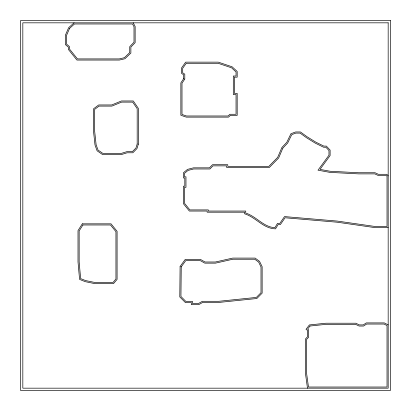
<?xml version="1.0" encoding="UTF-8"?>
<svg xmlns="http://www.w3.org/2000/svg" width="411" height="411" viewBox="0 0 411 411"><rect width="100%" height="100%" fill="white"/><g stroke="black" fill="none" stroke-linecap="round" stroke-linejoin="round"><path stroke-width="0.62" d="M74.057 22.831L68.637 27.686L65.375 35.233L65.375 44.593L68.324 47.116L68.324 49.382L76.919 60.052L119.39 60.052L124.944 58.742L130.883 53.055L130.883 47.116L135.142 42.662L135.142 26.453L133.195 22.831M388.169 227.617L374.924 227.617L337.174 222.212L285.075 217.779L280.405 224.545L278.124 224.545L275.55 228.86C263.256 228.65 255.776 217.229 244.596 213.792L244.596 212.194L207.149 212.194L207.149 211.049L189.343 211.049L183.455 203.769L183.455 186.188L184.827 186.188L184.827 177.968L183.455 177.968L183.455 172.718L187.514 169.383L193.483 167.842L209.466 167.842L212.482 164.724L227.781 164.724L227.781 166.321L268.881 166.321L277.677 157.356L281.889 147.487L286.755 142.35L290.942 133.719L295.648 131.962L300.446 131.962L307.109 136.771L315.859 142.165L323.847 146.095L326.36 146.095L330.11 150.087L330.11 155.569L320.005 169.389L330.105 171.253L358.608 172.743L375.048 172.743L378.356 174.29L386.808 174.29L388.169 175.872M388.169 324.916L384.321 322.907L366.283 322.907L363.226 324.906L359.348 324.906L355.849 323.221L325.938 323.221L309.36 324.947L306.031 329.298L307.479 330.408L307.479 336.804L305.465 338.983L305.465 373.46L307.479 388.169M180.1 266.467L179.792 296.948L185.433 302.614L191.408 302.614L191.408 304.669L198.713 304.669L202.695 302.434L218.909 302.434L256.839 298.52L262.141 293.166L262.141 266.682L259.536 261.345L255.128 258.087L232.749 258.087L215.374 262.002L205.099 262.002L200.506 259.454L185.207 259.454L180.1 266.467M181.236 266.847L180.943 296.48L185.906 301.474L192.548 301.474L192.548 303.529L198.415 303.529L202.397 301.294L218.847 301.294L256.315 297.425L261 292.699L261 266.945L258.632 262.1L254.753 259.233L232.878 259.233L215.503 263.143L204.806 263.143L200.214 260.6L185.787 260.6L181.236 266.847M137.176 144.004L135.984 147.945L132.363 151.644L126.963 151.644L121.291 153.39L102.863 153.39L98.039 150.066L96.117 144.739L94.694 131.541L94.694 109.347L99.061 106.1L111.92 106.1L121.641 102.113L132.686 102.113L137.176 108.674L137.176 144.004M138.317 144.169L136.997 148.541L132.84 152.784L127.133 152.784L121.461 154.536L102.509 154.536L97.094 150.796L94.998 144.996L93.554 131.602L93.554 108.771L98.681 104.954L111.7 104.954L121.415 100.972L133.287 100.972L138.317 108.324L138.317 144.169M282.86 148.124L278.643 158.004L269.359 167.462L226.641 167.462L226.641 165.864L212.965 165.864L209.954 168.983L193.627 168.983L188.043 170.426L184.596 173.257L184.596 176.828L185.967 176.828L185.967 187.329L184.596 187.329L184.596 203.368L189.887 209.908L208.295 209.908L208.295 211.049L245.737 211.049L245.737 213.057C256.341 216.392 263.338 226.959 274.902 227.72L277.471 223.404L279.804 223.404L284.515 216.587L337.308 221.077L375.007 226.476L387.023 226.476L387.023 176.293L386.283 175.435L378.105 175.435L374.796 173.884L358.582 173.884L329.971 172.389L318.006 170.18L328.97 155.194L328.97 150.539L325.866 147.236L323.585 147.236L315.304 143.167L306.478 137.721L300.076 133.102L295.858 133.102L291.774 134.628L287.705 143.007L282.86 148.124M69.587 28.369L66.52 35.469L66.52 44.069L69.464 46.592L69.464 48.981L77.468 58.912L119.257 58.912L124.379 57.699L129.742 52.567L129.742 46.659L134.001 42.205L134.001 26.741L132.512 23.977L74.494 23.977L69.587 28.369M82.282 223.841L78.008 230.592L78.008 261.874L79.57 279.388L85.216 281.663L94.612 283.585L113.564 283.585L117.089 279.388L117.089 231.29L111.052 223.841L82.282 223.841M82.909 224.981L79.148 230.925L79.148 261.822L80.643 278.591L85.545 280.569L94.73 282.439L113.03 282.439L115.948 278.971L115.948 231.696L110.508 224.981L82.909 224.981M183.65 78.681L180.861 82.858L180.861 115.28L186.265 117.125L228.506 117.125L230.345 115.414L237.183 115.414L237.183 93.379L234.44 93.379L234.44 77.17L237.183 77.17L237.183 71.457L232.153 66.808L218.303 62.143L185.649 62.143L181.564 67.923L181.564 73.405L183.65 74.802L183.65 78.681M184.796 79.03L182.001 83.207L182.001 114.464L186.455 115.984L228.059 115.984L229.898 114.273L236.042 114.273L236.042 94.52L233.299 94.52L233.299 76.025L236.042 76.025L236.042 71.961L231.557 67.815L218.118 63.289L186.24 63.289L182.705 68.288L182.705 72.793L184.796 74.191L184.796 79.03M309.966 326.031L307.628 329.088L308.62 329.843L308.62 337.251L306.606 339.429L306.606 373.383L308.476 387.023L387.023 387.023L387.023 325.61L384.044 324.048L366.627 324.048L363.565 326.046L359.086 326.046L355.587 324.361L325.995 324.361L309.966 326.031M390.45 20.55L20.55 20.55L20.55 390.45L390.45 390.45L390.45 20.55M388.169 22.831L22.831 22.831L22.831 388.169L388.169 388.169L388.169 22.831"/></g></svg>
